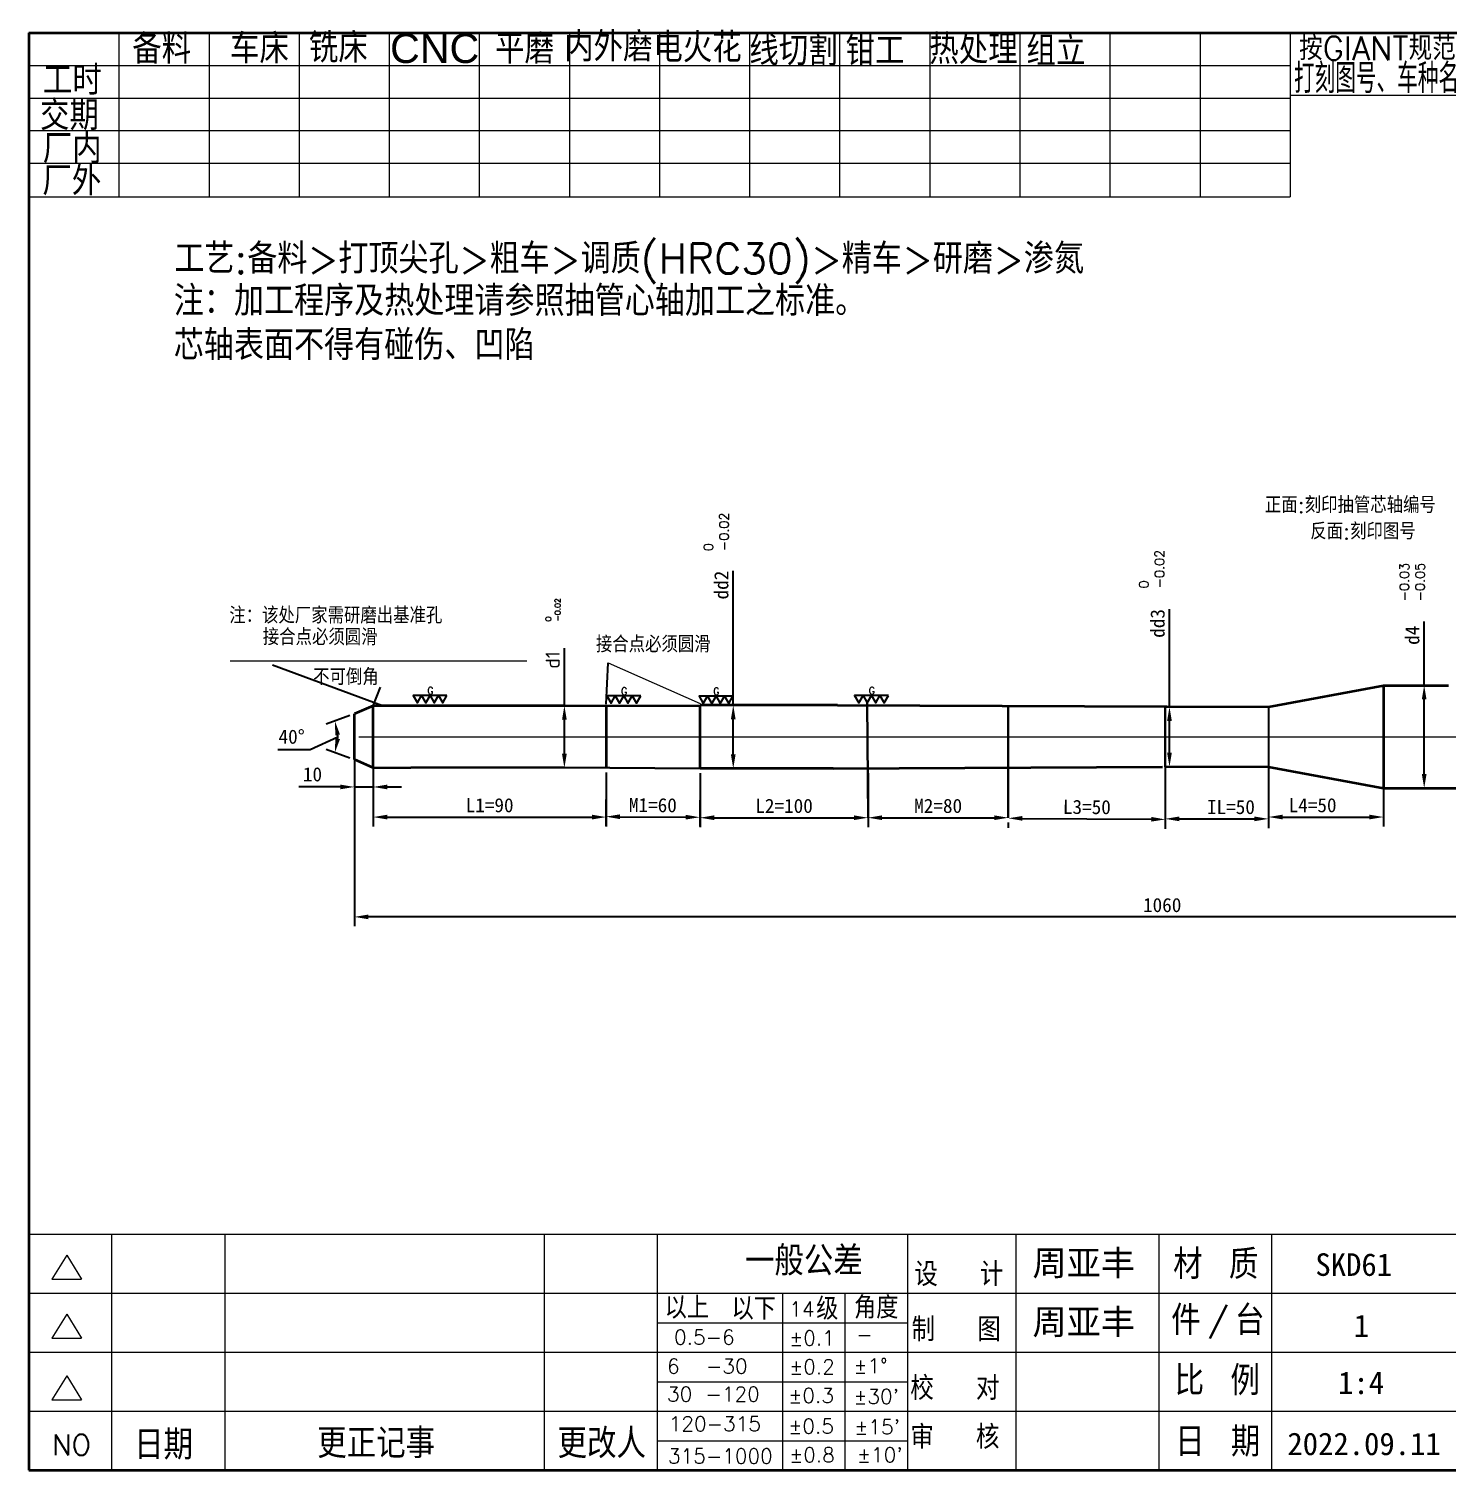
# Model space of a CAD drawing. Header units: millimetres. Extents: x 131138 to 132276, y -1059 to -261.
# Drawn here: x 131138 to 131893, y -1027 to -261 of the extents above; entities that cross this region are included whole.
import ezdxf
from ezdxf.enums import TextEntityAlignment as Align

# ---------------------------------------------------------------- set-up
doc = ezdxf.new("R2010")
doc.units = ezdxf.units.MM
doc.header["$PDMODE"] = 34
doc.header["$PDSIZE"] = -5
for name, color, linetype, lineweight in [('A轮廓线', 2, 'Continuous', 30), ('CEN', 1, 'Continuous', 13), ('CON', 2, 'Continuous', 35), ('DIM', 7, 'Continuous', 13)]:
    doc.layers.add(name, color=color, linetype=linetype, lineweight=lineweight)
doc.layers.add('TXT', color=7, linetype='Continuous')
doc.layers.add('UTI', color=7, linetype='Continuous')
doc.styles.add('CHINA', font='c2', dxfattribs={"bigfont": 'china'})
doc.styles.add('DIMSTYLE2', font='MingLiU.ttf')
doc.styles.add('H', font='complex.shx', dxfattribs={"bigfont": 'hzfs.shx'})
doc.styles.add('HZ', font='txt.shx', dxfattribs={"bigfont": 'Hzfs.shx'})
doc.styles.add('SIMPLE', font='simplex.shx', dxfattribs={"bigfont": 'gbcbig.shx'})
doc.styles.get("Standard").update_dxf_attribs({"font": 'txt.shx', "bigfont": 'gbcbig.shx'})
doc.styles.add('USER1', font='txt.shx')
doc.dimstyles.get("Standard").update_dxf_attribs({"dimtxt": 1, "dimasz": 0.5, "dimexe": 0.2, "dimexo": 0.1, "dimgap": 0.3, "dimtad": 1, "dimdec": 4, "dimzin": 0, "dimdsep": 46, "dimtxsty": 'Standard', "dimcen": 0.09, "dimadec": 0, "dimazin": 0, "dimtfac": 1, "dimtdec": 4, "dimtofl": 0, "dimtmove": 0, "dimatfit": 3, "dimfxl": 1, "dimtolj": 1, "dimtzin": 0, "dimarcsym": 0})
doc.dimstyles.new('STANDARD$0', dxfattribs={"dimscale": 2.5, "dimtxt": 3, "dimasz": 3, "dimexe": 2, "dimexo": 1, "dimgap": 1, "dimtad": 1, "dimdec": 1, "dimdsep": 46, "dimtxsty": 'CHINA', "dimcen": 0, "dimadec": 1, "dimazin": 2, "dimtfac": 1, "dimtdec": 1, "dimtmove": 1, "dimatfit": 3, "dimfxl": 1, "dimtolj": 1, "dimarcsym": 0})
doc.dimstyles.new('Standard$2', dxfattribs={"dimtxt": 8, "dimasz": 3, "dimexe": 2, "dimexo": 0, "dimgap": 2, "dimtad": 1, "dimdec": 1, "dimzin": 9, "dimdsep": 46, "dimtxsty": 'SIMPLE', "dimcen": 0, "dimclrd": 256, "dimclre": 256, "dimclrt": 256, "dimadec": 1, "dimazin": 2, "dimtfac": 1, "dimtdec": 1, "dimtofl": 0, "dimtmove": 0, "dimatfit": 3, "dimfxl": 1, "dimtolj": 1, "dimtzin": 0, "dimlwd": -1, "dimlwe": -1, "dimarcsym": 0})

# ---------------------------------------------------------------- blocks, each defined once
blk = doc.blocks.new('*D22')
at = {"color": 0, "lineweight": -2, "transparency": 16777216}
for p, q in [((131311.13, -639.7), (131311.13, -668.89)), ((131321.13, -639.7), (131321.13, -668.89)), ((131303.63, -663.89), (131281.6, -663.89)), ((131311.13, -663.89), (131321.13, -663.89)), ((131328.63, -663.89), (131336.13, -663.89))]:
    blk.add_line(p, q, dxfattribs=at)
at = {"color": 0, "transparency": 16777216}
for points in [[(131303.63, -665.14), (131303.63, -662.64), (131311.13, -663.89)], [(131328.63, -662.64), (131328.63, -665.14), (131321.13, -663.89)]]:
    blk.add_solid(points, dxfattribs=at)
at = {"layer": 'Defpoints', "color": 0, "transparency": 16777216}
for p in [(131311.13, -637.2), (131321.13, -637.2), (131321.13, -663.89)]:
    blk.add_point(p, dxfattribs=at)
at = {"color": 0, "lineweight": 9, "transparency": 16777216, "insert": (131288.85, -657.21), "char_height": 7.5, "attachment_point": 5, "style": 'DIMSTYLE2'}
blk.add_mtext('\\A1;10', dxfattribs=at)
blk = doc.blocks.new('*D21')
at = {"transparency": 16777216}
for p, q in [((131308.78, -625.91), (131296.09, -630.53)), ((131270.49, -643.87), (131287.54, -643.87)), ((131287.54, -643.87), (131302.26, -637.2)), ((131308.78, -648.49), (131296.09, -643.87))]:
    blk.add_line(p, q, dxfattribs=at)
blk.add_arc((131277.77, -637.2), 24.49, 357.61255, 2.38745, dxfattribs=at)
for points in [[(131303.47, -635.94), (131301.01, -636.42), (131300.78, -628.82)], [(131301.01, -637.98), (131303.47, -638.46), (131300.78, -645.58)]]:
    blk.add_solid(points, dxfattribs=at)
at = {"layer": 'Defpoints', "color": 0, "transparency": 16777216}
for p in [(131311.13, -625.06), (131321.13, -621.42), (131302.1, -640.04), (131311.13, -649.34), (131321.13, -652.98)]:
    blk.add_point(p, dxfattribs=at)
at = {"lineweight": 9, "transparency": 16777216, "insert": (131277.77, -637.2), "char_height": 7.5, "attachment_point": 5, "style": 'DIMSTYLE2'}
blk.add_mtext('\\A1;40%%d', dxfattribs=at)
blk = doc.blocks.new('*D24')
at = {"color": 0, "lineweight": -2, "transparency": 16777216}
for p, q in [((131311.13, -649.37), (131311.13, -738.02)), ((132038.55, -647.7), (132038.55, -738.02)), ((132031.05, -733.02), (131318.63, -733.02))]:
    blk.add_line(p, q, dxfattribs=at)
at = {"color": 0, "transparency": 16777216}
for points in [[(131318.63, -731.77), (131318.63, -734.27), (131311.13, -733.02)], [(132031.05, -731.77), (132031.05, -734.27), (132038.55, -733.02)]]:
    blk.add_solid(points, dxfattribs=at)
at = {"layer": 'Defpoints', "color": 0, "transparency": 16777216}
for p in [(131311.13, -646.87), (132038.55, -645.2), (131311.13, -733.02)]:
    blk.add_point(p, dxfattribs=at)
at = {"color": 0, "lineweight": 9, "transparency": 16777216, "insert": (131741.04, -726.77), "char_height": 7.5, "attachment_point": 5, "style": 'DIMSTYLE2'}
blk.add_mtext('\\A1;{\\fSimSun|b0|i0|c134|p2;1060}', dxfattribs=at)
blk = doc.blocks.new('*D39')
at = {"color": 0, "lineweight": -2, "transparency": 16777216}
for p, q in [((131744.91, -621.3), (131744.91, -569.35)), ((131744.91, -645.6), (131744.91, -628.8)), ((131745.18, -621.3), (131749.91, -621.3)), ((131745.18, -653.1), (131749.91, -653.1))]:
    blk.add_line(p, q, dxfattribs=at)
at = {"color": 0, "transparency": 16777216}
for points in [[(131743.66, -628.8), (131746.16, -628.8), (131744.91, -621.3)], [(131743.66, -645.6), (131746.16, -645.6), (131744.91, -653.1)]]:
    blk.add_solid(points, dxfattribs=at)
at = {"layer": 'Defpoints', "color": 0, "transparency": 16777216}
for p in [(131742.68, -621.3), (131744.91, -621.3), (131742.68, -653.1)]:
    blk.add_point(p, dxfattribs=at)
at = {"color": 0, "lineweight": 9, "transparency": 16777216, "insert": (131738.64, -576.88), "char_height": 7.5, "attachment_point": 5, "rotation": 90, "style": 'DIMSTYLE2'}
blk.add_mtext('\\A1;d{\\fSimSun|b0|i0|c134|p2;d3}', dxfattribs=at)
blk = doc.blocks.new('*D28')
at = {"color": 0, "lineweight": -2, "transparency": 16777216}
for p, q in [((131742.68, -639.7), (131742.68, -685.86)), ((131797.6, -639.7), (131797.6, -685.86)), ((131750.18, -680.86), (131790.1, -680.86))]:
    blk.add_line(p, q, dxfattribs=at)
at = {"color": 0, "transparency": 16777216}
for points in [[(131750.18, -679.61), (131750.18, -682.11), (131742.68, -680.86)], [(131790.1, -679.61), (131790.1, -682.11), (131797.6, -680.86)]]:
    blk.add_solid(points, dxfattribs=at)
at = {"layer": 'Defpoints', "color": 0, "transparency": 16777216}
for p in [(131742.68, -637.2), (131797.6, -637.2), (131797.6, -680.86)]:
    blk.add_point(p, dxfattribs=at)
at = {"color": 0, "lineweight": 9, "transparency": 16777216, "insert": (131777.62, -674.61), "char_height": 7.5, "attachment_point": 5, "style": 'DIMSTYLE2'}
blk.add_mtext('\\A1;{\\fSimSun|b0|i0|c134|p2;IL=50}', dxfattribs=at)
blk = doc.blocks.new('*D38')
at = {"color": 0, "lineweight": -2, "transparency": 16777216}
for p, q in [((131512.76, -620.32), (131512.76, -548.95)), ((131510.26, -620.32), (131507.76, -620.32)), ((131512.76, -646.58), (131512.76, -627.82)), ((131510.54, -654.08), (131517.76, -654.08))]:
    blk.add_line(p, q, dxfattribs=at)
at = {"color": 0, "transparency": 16777216}
for points in [[(131511.51, -627.82), (131514.01, -627.82), (131512.76, -620.32)], [(131511.51, -646.58), (131514.01, -646.58), (131512.76, -654.08)]]:
    blk.add_solid(points, dxfattribs=at)
at = {"layer": 'Defpoints', "color": 0, "transparency": 16777216}
for p in [(131512.76, -620.32), (131512.76, -620.32), (131508.04, -654.08)]:
    blk.add_point(p, dxfattribs=at)
at = {"color": 0, "lineweight": 9, "transparency": 16777216, "insert": (131506.49, -556.48), "char_height": 7.5, "attachment_point": 5, "rotation": 90, "style": 'DIMSTYLE2'}
blk.add_mtext('\\A1;d{\\fSimSun|b0|i0|c134|p2;d2}', dxfattribs=at)
blk = doc.blocks.new('*D29')
at = {"color": 0, "lineweight": -2, "transparency": 16777216}
for p, q in [((131880.46, -609.83), (131880.46, -575.83)), ((131889.45, -609.83), (131875.46, -609.83)), ((131880.46, -657.07), (131880.46, -617.33)), ((131889.45, -664.57), (131875.46, -664.57))]:
    blk.add_line(p, q, dxfattribs=at)
at = {"color": 0, "transparency": 16777216}
for points in [[(131879.21, -617.33), (131881.71, -617.33), (131880.46, -609.83)], [(131879.21, -657.07), (131881.71, -657.07), (131880.46, -664.57)]]:
    blk.add_solid(points, dxfattribs=at)
at = {"layer": 'Defpoints', "color": 0, "transparency": 16777216}
for p in [(131891.95, -609.83), (131880.46, -664.57), (131891.95, -664.57)]:
    blk.add_point(p, dxfattribs=at)
at = {"color": 0, "lineweight": 9, "transparency": 16777216, "insert": (131874.19, -583.19), "char_height": 7.5, "attachment_point": 5, "rotation": 90, "style": 'DIMSTYLE2'}
blk.add_mtext('\\A1;{\\fSimSun|b0|i0|c134|p2;d4}', dxfattribs=at)
blk = doc.blocks.new('*D30')
at = {"color": 0, "lineweight": -2, "transparency": 16777216}
for p, q in [((131797.6, -649.12), (131797.6, -684.89)), ((131858.78, -649.12), (131858.78, -684.89)), ((131805.1, -679.89), (131851.28, -679.89))]:
    blk.add_line(p, q, dxfattribs=at)
at = {"color": 0, "transparency": 16777216}
for points in [[(131805.1, -678.64), (131805.1, -681.14), (131797.6, -679.89)], [(131851.28, -678.64), (131851.28, -681.14), (131858.78, -679.89)]]:
    blk.add_solid(points, dxfattribs=at)
at = {"layer": 'Defpoints', "color": 0, "transparency": 16777216}
for p in [(131797.6, -646.62), (131858.78, -646.62), (131858.78, -679.89)]:
    blk.add_point(p, dxfattribs=at)
at = {"color": 0, "lineweight": 9, "transparency": 16777216, "insert": (131821.07, -673.64), "char_height": 7.5, "attachment_point": 5, "style": 'DIMSTYLE2'}
blk.add_mtext('\\A1;{\\fSimSun|b0|i0|c134|p2;L4=50}', dxfattribs=at)
blk = doc.blocks.new('DY00021A')
at = {"layer": 'UTI', "color": 7}
for points in [[(1.5, 2.6), (-1.5, 2.6), (0, 0)], [(4.5, 2.6), (1.5, 2.6), (3, 0)], [(7.5, 2.6), (4.5, 2.6), (6, 0)], [(10.5, 2.6), (7.5, 2.6), (9, 0)]]:
    blk.add_lwpolyline(points, close=True, dxfattribs=at)
at = {"layer": 'UTI'}
blk.add_text('G', height=2.5, dxfattribs=at).set_placement((4.61, 4.28), align=Align.MIDDLE)
blk = doc.blocks.new('*D37')
at = {"color": 0, "lineweight": -2, "transparency": 16777216}
for p, q in [((131422.9, -620.65), (131422.9, -590.05)), ((131427.1, -620.65), (131417.9, -620.65)), ((131422.9, -646.25), (131422.9, -628.15)), ((131426.02, -653.75), (131417.9, -653.75))]:
    blk.add_line(p, q, dxfattribs=at)
at = {"color": 0, "transparency": 16777216}
for points in [[(131421.65, -628.15), (131424.15, -628.15), (131422.9, -620.65)], [(131421.65, -646.25), (131424.15, -646.25), (131422.9, -653.75)]]:
    blk.add_solid(points, dxfattribs=at)
at = {"layer": 'Defpoints', "color": 0, "transparency": 16777216}
for p in [(131422.9, -620.65), (131429.6, -620.65), (131428.52, -653.75)]:
    blk.add_point(p, dxfattribs=at)
at = {"color": 0, "lineweight": 9, "transparency": 16777216, "insert": (131416.65, -596.3), "char_height": 7.5, "attachment_point": 5, "rotation": 90, "style": 'DIMSTYLE2'}
blk.add_mtext('\\A1;{\\fISOCPEUR|b0|i0|c0|p34;d1}', dxfattribs=at)
blk = doc.blocks.new('*D32')
at = {"layer": 'A轮廓线', "color": 0, "lineweight": -2, "transparency": 16777216}
for p, q in [((131321.13, -656.25), (131321.13, -684.91)), ((131445.09, -656.25), (131445.09, -684.91)), ((131328.63, -679.91), (131437.59, -679.91))]:
    blk.add_line(p, q, dxfattribs=at)
at = {"layer": 'A轮廓线', "color": 0, "transparency": 16777216}
for points in [[(131328.63, -678.66), (131328.63, -681.16), (131321.13, -679.91)], [(131437.59, -678.66), (131437.59, -681.16), (131445.09, -679.91)]]:
    blk.add_solid(points, dxfattribs=at)
at = {"layer": 'Defpoints', "color": 0, "transparency": 16777216}
for p in [(131321.13, -653.75), (131445.09, -653.75), (131445.09, -679.91)]:
    blk.add_point(p, dxfattribs=at)
at = {"layer": 'A轮廓线', "color": 0, "transparency": 16777216, "insert": (131383.11, -673.66), "char_height": 7.5, "attachment_point": 5, "style": 'CHINA'}
blk.add_mtext('\\A1;{\\fSimSun|b0|i0|c134|p2;L1=90}', dxfattribs=at)
blk = doc.blocks.new('*D33')
at = {"layer": 'A轮廓线', "color": 0, "lineweight": -2, "transparency": 16777216}
for p, q in [((131445.11, -656.25), (131444.93, -684.68)), ((131495.11, -656.58), (131494.93, -685.01)), ((131452.46, -679.73), (131487.46, -679.96))]:
    blk.add_line(p, q, dxfattribs=at)
at = {"layer": 'A轮廓线', "color": 0, "transparency": 16777216}
for points in [[(131452.47, -678.48), (131452.45, -680.98), (131444.96, -679.68)], [(131487.47, -678.71), (131487.45, -681.21), (131494.96, -680.01)]]:
    blk.add_solid(points, dxfattribs=at)
at = {"layer": 'Defpoints', "color": 0, "transparency": 16777216}
for p in [(131445.13, -653.75), (131495.13, -654.08), (131494.96, -680.01)]:
    blk.add_point(p, dxfattribs=at)
at = {"layer": 'A轮廓线', "color": 0, "transparency": 16777216, "insert": (131470, -673.6), "char_height": 7.5, "attachment_point": 5, "rotation": 359.62301, "style": 'CHINA'}
blk.add_mtext('\\A1;{\\fSimSun|b0|i0|c134|p2;M1=60}', dxfattribs=at)
blk = doc.blocks.new('*D34')
at = {"layer": 'A轮廓线', "color": 0, "lineweight": -2, "transparency": 16777216}
for p, q in [((131495.13, -656.58), (131495.13, -685.26)), ((131584.49, -656.58), (131584.49, -685.26)), ((131502.63, -680.26), (131576.99, -680.26))]:
    blk.add_line(p, q, dxfattribs=at)
at = {"layer": 'A轮廓线', "color": 0, "transparency": 16777216}
for points in [[(131502.63, -679.01), (131502.63, -681.51), (131495.13, -680.26)], [(131576.99, -679.01), (131576.99, -681.51), (131584.49, -680.26)]]:
    blk.add_solid(points, dxfattribs=at)
at = {"layer": 'Defpoints', "color": 0, "transparency": 16777216}
for p in [(131495.13, -654.08), (131584.49, -654.08), (131584.49, -680.26)]:
    blk.add_point(p, dxfattribs=at)
at = {"layer": 'A轮廓线', "color": 0, "transparency": 16777216, "insert": (131539.81, -674.01), "char_height": 7.5, "attachment_point": 5, "style": 'CHINA'}
blk.add_mtext('\\A1;{\\fSimSun|b0|i0|c134|p2;L2=100}', dxfattribs=at)
blk = doc.blocks.new('*D35')
at = {"layer": 'A轮廓线', "color": 0, "lineweight": -2, "transparency": 16777216}
for p, q in [((131584.49, -656.58), (131584.49, -685.26)), ((131591.99, -680.26), (131651.65, -680.26)), ((131659.15, -678.71), (131659.15, -675.26))]:
    blk.add_line(p, q, dxfattribs=at)
at = {"layer": 'A轮廓线', "color": 0, "transparency": 16777216}
for points in [[(131591.99, -679.01), (131591.99, -681.51), (131584.49, -680.26)], [(131651.65, -679.01), (131651.65, -681.51), (131659.15, -680.26)]]:
    blk.add_solid(points, dxfattribs=at)
at = {"layer": 'Defpoints', "color": 0, "transparency": 16777216}
for p in [(131584.49, -654.08), (131659.15, -680.26), (131659.15, -681.21)]:
    blk.add_point(p, dxfattribs=at)
at = {"layer": 'A轮廓线', "color": 0, "transparency": 16777216, "insert": (131621.82, -674.01), "char_height": 7.5, "attachment_point": 5, "style": 'CHINA'}
blk.add_mtext('\\A1;{\\fSimSun|b0|i0|c134|p2;M2=80}', dxfattribs=at)
blk = doc.blocks.new('*D36')
at = {"layer": 'A轮廓线', "color": 0, "lineweight": -2, "transparency": 16777216}
for p, q in [((131666.64, -680.6), (131735.18, -681.09)), ((131659.13, -682.76), (131659.11, -685.55)), ((131742.66, -683.36), (131742.64, -686.15))]:
    blk.add_line(p, q, dxfattribs=at)
at = {"layer": 'A轮廓线', "color": 0, "transparency": 16777216}
for points in [[(131666.65, -679.35), (131666.64, -681.85), (131659.14, -680.55)], [(131735.19, -679.84), (131735.17, -682.34), (131742.68, -681.15)]]:
    blk.add_solid(points, dxfattribs=at)
at = {"layer": 'Defpoints', "color": 0, "transparency": 16777216}
for p in [(131659.15, -680.26), (131742.68, -680.86), (131742.68, -681.15)]:
    blk.add_point(p, dxfattribs=at)
at = {"layer": 'A轮廓线', "color": 0, "transparency": 16777216, "insert": (131700.96, -674.6), "char_height": 7.5, "attachment_point": 5, "rotation": 359.59026, "style": 'CHINA'}
blk.add_mtext('\\A1;{\\fSimSun|b0|i0|c134|p2;L3=50}', dxfattribs=at)

msp = doc.modelspace()

# ---------------------------------------------------------------- linework, layer by layer
for p, q in [((131445.13, -619.85), (131446.25, -597.93)), ((131326.13, -620.65), (131267.54, -599.04)), ((131797.6, -621.3), (131797.6, -652.5))]:
    msp.add_line(p, q)
at = {"layer": 'A轮廓线', "color": 7}
for p, q in [((131422.9, -620.65), (131495.13, -620.65)), ((131584.49, -680.26), (131584.11, -619.05)), ((131659.15, -680.26), (131659.15, -620.72)), ((131341.13, -653.75), (131321.13, -653.75)), ((131422.88, -653.6), (131495.13, -654.08))]:
    msp.add_line(p, q, dxfattribs=at)
at = {"layer": 'A轮廓线', "color": 2}
for p, q in [((131742.68, -621.3), (131797.6, -621.3)), ((131742.68, -621.3), (131742.68, -653.1)), ((131742.68, -653.1), (131797.6, -653.1))]:
    msp.add_line(p, q, dxfattribs=at)
at = {"layer": 'CEN', "ltscale": 0.25}
msp.add_line((131313.6, -637.2), (132053.66, -637.2), dxfattribs=at)
at = {"layer": 'CON'}
for p, q in [((131797.6, -621.3), (131858.78, -609.83)), ((131858.78, -609.83), (131858.78, -664.57)), ((131858.78, -609.83), (131893.45, -609.83)), ((131321.13, -620.65), (131311.13, -625.06)), ((131321.13, -652.98), (131321.13, -620.65)), ((131422.9, -620.65), (131321.13, -620.65)), ((131445.13, -620.65), (131445.13, -653.75)), ((131568.24, -620.32), (131495.13, -620.32)), ((131495.13, -654.08), (131495.13, -620.32)), ((131568.24, -620.32), (131743.47, -621.09)), ((131311.13, -649.34), (131311.13, -625.06)), ((131311.13, -649.34), (131311.13, -625.06)), ((131321.13, -653.75), (131311.13, -649.34)), ((131422.93, -653.6), (131341.13, -653.75)), ((131565.97, -654.08), (131495.13, -654.08)), ((131565.97, -654.08), (131741.19, -653.1)), ((131797.6, -653.1), (131858.78, -664.57)), ((131858.78, -664.57), (131901.43, -664.57)), ((131137.89, -1027.4), (131605.74, -1027.4)), ((131605.74, -1027.4), (132276.28, -1027.4))]:
    msp.add_line(p, q, dxfattribs=at)
for points in [[(131137.89, -262.7), (132276.28, -262.7)], [(131137.89, -262.7), (131137.89, -1027.4)]]:
    msp.add_lwpolyline(points, dxfattribs=at)
at = {"layer": 'DIM'}
for p, q in [((131185.83, -262.7), (131185.83, -349.96)), ((131233.78, -262.7), (131233.78, -349.96)), ((131233.78, -262.7), (131233.78, -349.96)), ((131281.72, -262.7), (131281.72, -349.96)), ((131329.66, -262.7), (131329.66, -349.96)), ((131377.61, -262.7), (131377.61, -349.96)), ((131377.61, -262.7), (131377.61, -349.96)), ((131425.55, -262.7), (131425.55, -349.96)), ((131473.5, -262.7), (131473.5, -349.96)), ((131521.44, -262.7), (131521.44, -349.96)), ((131569.38, -262.7), (131569.38, -349.96)), ((131617.33, -262.7), (131617.33, -349.96)), ((131665.27, -262.7), (131665.27, -349.96)), ((131713.22, -262.7), (131713.22, -349.96)), ((131761.16, -262.7), (131761.16, -349.96)), ((131809.1, -262.7), (131809.1, -349.96)), ((131999.92, -296.03), (131809.1, -296.03)), ((131245.07, -596.83), (131351.25, -596.83)), ((131296.71, -596.83), (131402.89, -596.83)), ((131446.25, -597.93), (131495.13, -619.55)), ((131137.89, -901.91), (131477.68, -901.91)), ((131181.99, -1027.4), (131181.99, -901.91)), ((131242.37, -1027.4), (131242.37, -901.91)), ((131412.36, -1027.4), (131412.36, -901.91)), ((131472.41, -1027.4), (131472.41, -901.91)), ((131477.68, -901.91), (132276.28, -901.91)), ((131605.74, -1027.4), (131605.74, -901.91)), ((131663.36, -1027.4), (131663.36, -901.91)), ((131739.39, -1027.4), (131739.39, -901.91)), ((131799.41, -1027.4), (131799.41, -901.91)), ((131158.06, -913), (131150.18, -925.71)), ((131158.06, -913), (131165.93, -925.71)), ((131150.18, -925.71), (131165.93, -925.71)), ((131137.89, -933.28), (132276.28, -933.28)), ((131539.07, -1027.4), (131539.07, -933.28)), ((131572.41, -1027.4), (131572.41, -933.28)), ((131158.06, -944.48), (131150.18, -957.2)), ((131158.06, -944.48), (131165.93, -957.2)), ((131472.41, -948.97), (131605.74, -948.97)), ((131150.18, -957.2), (131165.93, -957.2)), ((131137.89, -964.65), (132276.28, -964.65)), ((131158.06, -977.17), (131150.18, -989.89)), ((131158.06, -977.17), (131165.93, -989.89)), ((131472.41, -980.34), (131605.74, -980.34)), ((131137.89, -996.03), (132276.28, -996.03)), ((131150.18, -989.89), (131165.93, -989.89)), ((131472.41, -1011.71), (131605.74, -1011.71))]:
    msp.add_line(p, q, dxfattribs=at)
for points in [[(131137.89, -280.03), (131809.1, -280.03)], [(131137.89, -297.36), (131809.1, -297.36)], [(131137.89, -314.69), (131809.1, -314.69)], [(131137.89, -332.02), (131809.1, -332.02)], [(131137.89, -349.96), (131809.1, -349.96)]]:
    msp.add_lwpolyline(points, dxfattribs=at)

# ---------------------------------------------------------------- block references
at = {"layer": 'DIM', "xscale": 1.5, "yscale": 1.5, "zscale": 1.5}
for p in [(131344.67, -619.07), (131447.75, -619.35), (131496.84, -619.48), (131579.61, -619.05)]:
    msp.add_blockref('DY00021A', p, dxfattribs=at)

# ---------------------------------------------------------------- texts
at = {"style": 'DIMSTYLE2'}
for s, p in [('SKD61', (131822.56, -924.02)), ('1', (131843.01, -956.6)), ('1:4', (131834.63, -986.91)), ('2022.09.11', (131807.66, -1019.39))]:
    msp.add_text(s, height=12, dxfattribs=at).set_placement(p)
at = {"lineweight": 9, "width": 23.99, "attachment_point": 1, "rotation": 90, "style": 'H'}
for s, insert, char_height in [('0\\P-0.02', (131497.04, -538.45), 5), ('0\\P-0.02', (131728.75, -558.29), 5), ('-0.03\\P-0.05', (131867.42, -565.19), 5), ('0\\P-0.02', (131412.8, -575.81), 3)]:
    msp.add_mtext(s, dxfattribs=dict(at, insert=insert, char_height=char_height))
at = {"layer": 'DIM'}
for s, height, style, p in [('按GIANT规范', 12.549, 'HZ', (131813.9, -277.16)), ('一般公差', 15.686, 'HZ', (131518.97, -923.92)), ('材 质', 15.686, 'HZ', (131746.87, -925.69)), ('设  计', 12.549, 'HZ', (131609.09, -929.46)), ('以上', 11.765, 'HZ', (131476.33, -946.74)), ('以下', 11.765, 'HZ', (131511.89, -947.33)), ('级', 11.76, 'HZ', (131556.93, -947.33)), ('角度', 11.765, 'HZ', (131577.08, -946.74)), ('14', 7.843, 'USER1', (131542.61, -945.56)), ('件', 15.69, 'HZ', (131745.83, -955.47)), ('/', 11.76, 'USER1', (131765.33, -953.5)), ('台', 15.69, 'HZ', (131779.8, -955.47)), ('制  图', 12.549, 'HZ', (131607.68, -958.79)), ('0.5-6', 7.843, 'USER1', (131481.28, -960.53)), ('%%p0.1', 7.843, 'USER1', (131542.61, -961)), ('-', 7.84, 'USER1', (131578.19, -959.13)), ('6  -30', 7.843, 'USER1', (131477.54, -975.97)), ('%%p0.2', 7.843, 'USER1', (131542.61, -976.31)), ('%%p1%%d', 7.843, 'USER1', (131576.79, -975.81)), ('比 例', 15.686, 'HZ', (131747.68, -987.56)), ('校  对', 12.549, 'HZ', (131606.97, -990.02)), ('30 -120', 7.843, 'USER1', (131477.54, -990.82)), ('%%p0.3', 7.843, 'USER1', (131542.14, -991.63)), ("%%p30'", 7.843, 'USER1', (131576.79, -992.07)), ('更正记事', 15.686, 'HZ', (131291.37, -1020.94)), ('更改人', 15.686, 'HZ', (131419.26, -1021)), ('120-315', 7.843, 'USER1', (131478.47, -1006.61)), ('%%p0.5', 7.843, 'USER1', (131542.14, -1007.88)), ("%%p15'", 7.843, 'USER1', (131577.26, -1008.32)), ('审  核', 12.549, 'HZ', (131606.97, -1016.06)), ('日 期', 15.686, 'HZ', (131747.9, -1020.14)), ('NO', 10.98, 'USER1', (131150.28, -1019.43)), ('日期', 15.686, 'HZ', (131193.89, -1021.74)), ('315-1000', 7.843, 'USER1', (131478, -1023.79)), ('%%p0.8', 7.843, 'USER1', (131542.61, -1023.2)), ("%%p10'", 7.843, 'USER1', (131578.66, -1023.17))]:
    msp.add_text(s, height=height, dxfattribs=dict(at, style=style)).set_placement(p)
at = {"layer": 'DIM', "style": 'HZ', "width": 0.7}
msp.add_text('打刻图号、车种名、规格、请购单号', height=15.6862, dxfattribs=at).set_placement((131811.18, -294.71))
at = {"layer": 'DIM', "attachment_point": 3, "style": 'HZ'}
for s, insert, char_height, width in [('内外磨', (131469.8, -262.17), 15.686, 50.2437), ('备料', (131224.28, -263.43), 15.686, 35.912), ('车床', (131276.3, -263.25), 15.686, 35.912), ('铣床', (131318.29, -262.77), 15.686, 35.912), ('{\\fArial|b0|i0|c0|p32;CNC}', (131377.6, -263.02), 15.6862, 35.912), ('平磨', (131417.38, -263.34), 15.686, 35.912), ('电火花', (131517.28, -262.63), 15.686, 50.2437), ('线切割', (131568.38, -264.34), 15.686, 50.2437), ('钳工', (131603.9, -264.35), 15.686, 35.912), ('热处理', (131664.14, -263.55), 15.686, 50.2437), ('组立', (131700.17, -264.34), 15.686, 35.912), ('工时', (131176.76, -280.03), 15.686, 35.912), ('交期', (131175.2, -298.71), 15.686, 35.912), ('厂内', (131176.65, -316.33), 15.686, 35.912), ('厂外', (131176.45, -333.43), 15.686, 35.912)]:
    msp.add_mtext(s, dxfattribs=dict(at, insert=insert, char_height=char_height, width=width))
at = {"layer": 'DIM', "style": 'HZ'}
for s, insert, char_height, attachment_point in [('正面:刻印抽管芯轴编号', (131886.65, -518.21), 8.721, 9), ('反面:刻印图号', (131819.85, -523.46), 8.721, 1), (' 注：该处厂家需研磨出基准孔', (131357.94, -576.99), 8.721, 9), ('接合点必须圆滑', (131262.42, -588.5), 8.721, 7), ('接合点必须圆滑', (131439.67, -592.33), 8.721, 7), ('不可倒角', (131324.11, -609.76), 8.721, 9), ('{\\fKaiTi_GB2312|b0|i0|c134|p49;\\H1.19x;周亚丰}', (131672.01, -910.5), 11.2, 1), ('{\\fKaiTi_GB2312|b0|i0|c134|p49;\\H1.19x;周亚丰}', (131672.01, -941.87), 11.2, 1)]:
    msp.add_mtext(s, dxfattribs=dict(at, insert=insert, char_height=char_height, attachment_point=attachment_point))
at = {"layer": 'TXT', "style": 'HZ'}
for s, p in [('工艺:备料>打顶尖孔>粗车>调质(HRC30)>精车>研磨>渗氮', (131215.31, -390.77)), ('注：加工程序及热处理请参照抽管心轴加工之标准。', (131215.03, -413.24)), ('芯轴表面不得有碰伤、凹陷', (131215.03, -436.76))]:
    msp.add_text(s, height=16, dxfattribs=at).set_placement(p)

# ---------------------------------------------------------------- dimensions: what is measured, and where the dimension line sits
at = {"lineweight": 9}
for base, p1, p2, angle, text, override, picture, middle, dimtype in [((131512.76, -620.32), (131508.04, -654.08), (131512.76, -620.32), 90, 'd{\\fSimSun|b0|i0|c134|p2;d2}', {"dimgap": 1, "dimtad": 1, "dimdec": 0, "dimlfac": 1, "dimpost": '<>', "dimtxsty": 'DIMSTYLE2', "dimse1": 0, "dimse2": 0, "dimsd1": 0, "dimsd2": 0, "dimtm": 0.02, "dimtdec": 2, "dimtofl": 1, "dimtmove": 0}, '*D38', (131512.76, -556.48), 160), ((131744.91, -621.3), (131742.68, -653.1), (131742.68, -621.3), 90, 'd{\\fSimSun|b0|i0|c134|p2;d3}', {"dimgap": 1, "dimtad": 1, "dimdec": 0, "dimlfac": 1, "dimpost": '<>', "dimtxsty": 'DIMSTYLE2', "dimse1": 0, "dimse2": 0, "dimsd1": 0, "dimsd2": 0, "dimtm": 0.02, "dimtdec": 2, "dimtofl": 1, "dimtmove": 0}, '*D39', (131744.91, -576.88), 161), ((131880.46, -664.57), (131891.95, -609.83), (131891.95, -664.57), 90, '{\\fSimSun|b0|i0|c134|p2;d4}', {"dimgap": 1, "dimtad": 1, "dimdec": 0, "dimlfac": 1, "dimpost": '<>', "dimtxsty": 'DIMSTYLE2', "dimse1": 0, "dimse2": 0, "dimsd1": 0, "dimsd2": 0, "dimtm": 0.02, "dimtdec": 2, "dimtofl": 1, "dimtmove": 0}, '*D29', (131880.46, -583.19), 160), ((131422.9, -620.65), (131428.52, -653.75), (131429.6, -620.65), 90, '{\\fISOCPEUR|b0|i0|c0|p34;d1}', {"dimgap": 1, "dimtad": 1, "dimdec": 0, "dimlfac": 1, "dimpost": '<>', "dimtxsty": 'DIMSTYLE2', "dimse1": 0, "dimse2": 0, "dimsd1": 0, "dimsd2": 0, "dimtm": 0.02, "dimtdec": 2, "dimtofl": 1, "dimtmove": 0}, '*D37', (131422.9, -596.3), 160), ((131797.6, -680.86), (131742.68, -637.2), (131797.6, -637.2), 0, '{\\fSimSun|b0|i0|c134|p2;IL=50}', {"dimdec": 0, "dimtxsty": 'DIMSTYLE2', "dimtm": 0.02, "dimtdec": 2, "dimtmove": 0}, '*D28', (131777.62, -680.86), 161)]:
    dim = msp.add_linear_dim(base=base, p1=p1, p2=p2, angle=angle, text=text, dimstyle='STANDARD$0', override=override, dxfattribs=at)
    dim.commit()
    dim.dimension.update_dxf_attribs({"geometry": picture, "text_midpoint": middle, "dimtype": dimtype})
dim = msp.add_angular_dim_2l(base=(131302.1, -640.04), line1=((131321.13, -652.98), (131311.13, -649.34)), line2=((131321.13, -621.42), (131311.13, -625.06)), dimstyle='Standard$2', override={"dimscale": 2.5, "dimtxt": 3, "dimexo": 1, "dimgap": 1, "dimzin": 8, "dimtxsty": 'DIMSTYLE2', "dimtm": 0.02, "dimtdec": 2, "dimtofl": 1, "dimtmove": 1, "dimtzin": 8}, dxfattribs=at)
dim.commit()
dim.dimension.update_dxf_attribs({"geometry": '*D21', "text_midpoint": (131277.77, -637.2), "dimtype": 130})
dim = msp.add_linear_dim(base=(131321.13, -663.89), p1=(131311.13, -637.2), p2=(131321.13, -637.2), angle=0, dimstyle='STANDARD$0', override={"dimdec": 0, "dimtxsty": 'DIMSTYLE2', "dimtm": 0.02, "dimtdec": 2, "dimtmove": 0}, dxfattribs=at)
dim.commit()
dim.dimension.update_dxf_attribs({"geometry": '*D22', "text_midpoint": (131288.85, -663.89), "dimtype": 129})
for base, p1, p2, text, override, picture, middle in [((131311.13, -733.02), (132038.55, -645.2), (131311.13, -646.87), '{\\fSimSun|b0|i0|c134|p2;1060}', {"dimdec": 0, "dimtxsty": 'DIMSTYLE2', "dimtm": 0.02, "dimtdec": 2, "dimtmove": 0}, '*D24', (131741.04, -733.02)), ((131858.78, -679.89), (131797.6, -646.62), (131858.78, -646.62), '{\\fSimSun|b0|i0|c134|p2;L4=50}', {"dimgap": 1, "dimtad": 1, "dimdec": 0, "dimlfac": 1, "dimpost": '<>', "dimtxsty": 'DIMSTYLE2', "dimse1": 0, "dimse2": 0, "dimsd1": 0, "dimsd2": 0, "dimtm": 0.02, "dimtdec": 2, "dimtofl": 1, "dimtmove": 0}, '*D30', (131821.07, -679.89))]:
    dim = msp.add_linear_dim(base=base, p1=p1, p2=p2, text=text, dimstyle='STANDARD$0', override=override, dxfattribs=at)
    dim.commit()
    dim.dimension.update_dxf_attribs({"geometry": picture, "text_midpoint": middle, "dimtype": 160})
at = {"layer": 'A轮廓线', "color": 7}
for base, p1, p2, text, picture, middle in [((131445.09, -679.91), (131321.13, -653.75), (131445.09, -653.75), '{\\fSimSun|b0|i0|c134|p2;L1=90}', '*D32', (131383.11, -673.66)), ((131584.49, -680.26), (131495.13, -654.08), (131584.49, -654.08), '{\\fSimSun|b0|i0|c134|p2;L2=100}', '*D34', (131539.81, -674.01)), ((131659.15, -680.26), (131584.49, -654.08), (131659.15, -681.21), '{\\fSimSun|b0|i0|c134|p2;M2=80}', '*D35', (131621.82, -674.01))]:
    dim = msp.add_linear_dim(base=base, p1=p1, p2=p2, text=text, dimstyle='STANDARD$0', dxfattribs=at)
    dim.commit()
    dim.dimension.update_dxf_attribs({"geometry": picture, "text_midpoint": middle})
for p1, p2, distance, text, picture, middle in [((131445.13, -653.75), (131495.13, -654.08), -25.94, '{\\fSimSun|b0|i0|c134|p2;M1=60}', '*D33', (131470, -673.6)), ((131659.15, -680.26), (131742.68, -680.86), -0.29, '{\\fSimSun|b0|i0|c134|p2;L3=50}', '*D36', (131700.96, -674.6))]:
    dim = msp.add_aligned_dim(p1=p1, p2=p2, distance=distance, text=text, dimstyle='STANDARD$0', dxfattribs=at)
    dim.commit()
    dim.dimension.update_dxf_attribs({"geometry": picture, "text_midpoint": middle})

# ---------------------------------------------------------------- leaders
at = {"layer": 'DIM'}
msp.add_leader([(131321.13, -620.65), (131325.11, -610.76)], dimstyle='Standard', override={"dimgap": 1, "dimtad": 1, "dimldrblk": 'DOTSMALL'}, dxfattribs=at)

doc.saveas('drawing.dxf')
